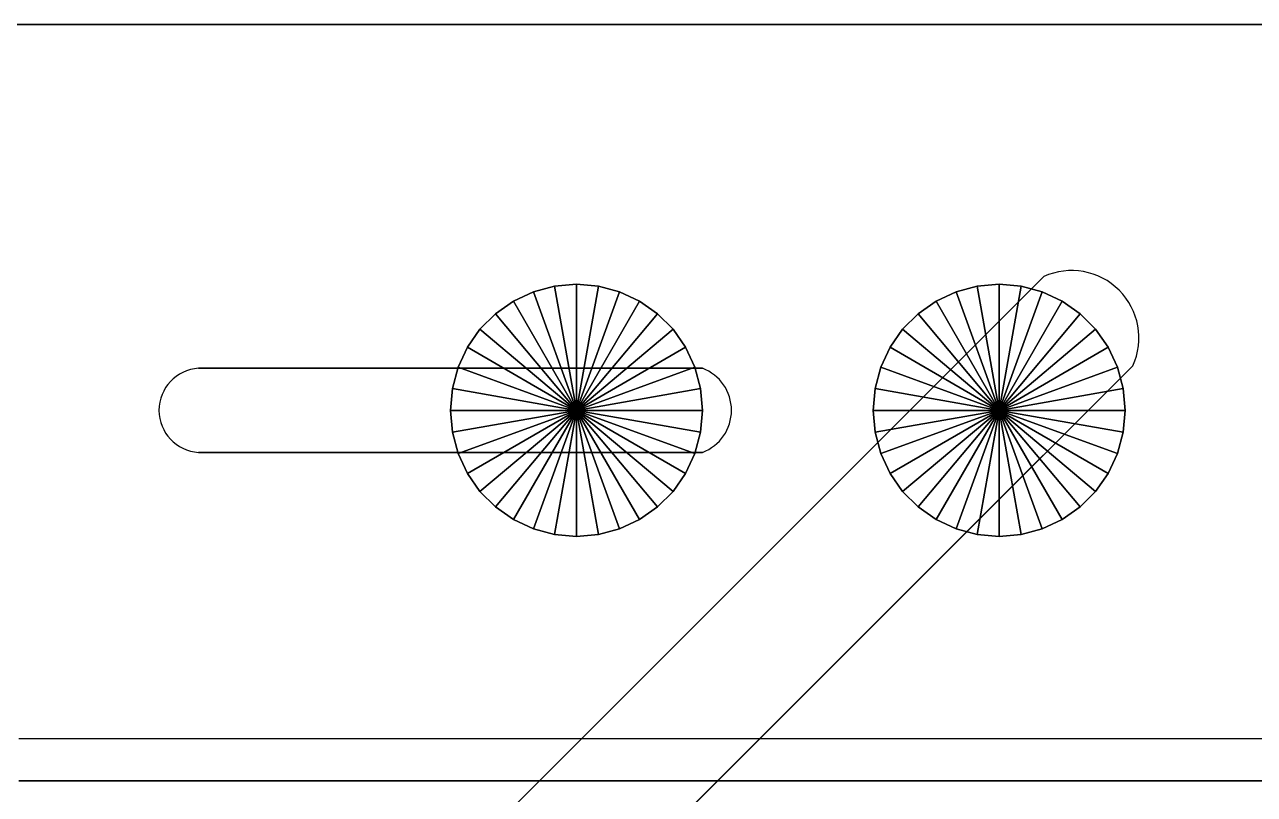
# Model space of a CAD drawing. Header units: inches. Extents: x -7543 to -822, y 102837 to 190349.
# Drawn here: x -829.828271 to -829.824552, y 102836.959104 to 102836.961431 of the extents above; entities that cross this region are included whole.
import ezdxf

# ---------------------------------------------------------------- set-up
doc = ezdxf.new("R2010")
doc.units = ezdxf.units.IN
doc.header["$MEASUREMENT"] = 0
doc.layers.add('TEFRİŞ', color=7, linetype='Continuous', lineweight=25, true_color=0x78462c)

msp = doc.modelspace()

# ---------------------------------------------------------------- linework, layer by layer
at = {"layer": 'TEFRİŞ'}
msp.add_line((-829.8223519212353, 102836.9592717916, -0.004190999999999999), (-829.8282879212353, 102836.9592717916, -0.004190999999999999), dxfattribs=at)
for centre, radius, start, end in [((-829.8251048499584, 102836.9604838629, 0.0005079999999999999), 0.0002033753728859917, 335.4898186755772, 114.5101812948126), ((-829.827737020606, 102836.9602647916, 0.0007620000000000005), 0.0001272455105001902, 93.55976462514752, 266.4402353748525), ((-829.8262689700317, 102836.9602647916, 0.0007620000000000005), 0.0001357854441317281, 290.7234838992994, 69.27651610070058)]:
    msp.add_arc(centre, radius, start, end, dxfattribs=at)
for points in [[(-829.8303199212353, 102836.9614307916, -0.000127000000000001), (-829.8203199212353, 102836.9614307916, -0.000127000000000001), (-829.8203199212353, 102836.9614307916), (-829.8303199212353, 102836.9614307916)], [(-829.8253688212353, 102836.9604892916, 0.000889), (-829.8257280412353, 102836.9601300916, 0.000889), (-829.8257280412353, 102836.9601300916, 0.0005079999999999999), (-829.8251892212353, 102836.9606689116, 0.0005079999999999999)], [(-829.8267322212353, 102836.9606228116), (-829.8267924212353, 102836.9605947516), (-829.8267924212353, 102836.9605947516, 0.0005079999999999999), (-829.8267322212353, 102836.9606228116, 0.0005079999999999999)], [(-829.8266019212352, 102836.9602647916), (-829.8267322212353, 102836.9606228116), (-829.8267924212353, 102836.9605947516), (-829.8266019212352, 102836.9602647916)], [(-829.8266019212352, 102836.9602647916, 0.0005079999999999999), (-829.8267322212353, 102836.9606228116, 0.0005079999999999999), (-829.8267924212353, 102836.9605947516, 0.0005079999999999999), (-829.8266019212352, 102836.9602647916, 0.0005079999999999999)], [(-829.8266680812353, 102836.9606400116), (-829.8267322212353, 102836.9606228116), (-829.8267322212353, 102836.9606228116, 0.0005079999999999999), (-829.8266680812353, 102836.9606400116, 0.0005079999999999999)], [(-829.8266019212352, 102836.9602647916), (-829.8266680812353, 102836.9606400116), (-829.8267322212353, 102836.9606228116), (-829.8266019212352, 102836.9602647916)], [(-829.8266019212352, 102836.9602647916, 0.0005079999999999999), (-829.8266680812353, 102836.9606400116, 0.0005079999999999999), (-829.8267322212353, 102836.9606228116, 0.0005079999999999999), (-829.8266019212352, 102836.9602647916, 0.0005079999999999999)], [(-829.8266019212352, 102836.9606457916), (-829.8266680812353, 102836.9606400116), (-829.8266680812353, 102836.9606400116, 0.0005079999999999999), (-829.8266019212352, 102836.9606457916, 0.0005079999999999999)], [(-829.8266019212352, 102836.9602647916), (-829.8266019212352, 102836.9606457916), (-829.8266680812353, 102836.9606400116), (-829.8266019212352, 102836.9602647916)], [(-829.8266019212352, 102836.9602647916, 0.0005079999999999999), (-829.8266019212352, 102836.9606457916, 0.0005079999999999999), (-829.8266680812353, 102836.9606400116, 0.0005079999999999999), (-829.8266019212352, 102836.9602647916, 0.0005079999999999999)], [(-829.8265357612353, 102836.9606400116), (-829.8266019212352, 102836.9606457916), (-829.8266019212352, 102836.9606457916, 0.0005079999999999999), (-829.8265357612353, 102836.9606400116, 0.0005079999999999999)], [(-829.8266019212352, 102836.9602647916), (-829.8265357612353, 102836.9606400116), (-829.8266019212352, 102836.9606457916), (-829.8266019212352, 102836.9602647916)], [(-829.8266019212352, 102836.9602647916, 0.0005079999999999999), (-829.8265357612353, 102836.9606400116, 0.0005079999999999999), (-829.8266019212352, 102836.9606457916, 0.0005079999999999999), (-829.8266019212352, 102836.9602647916, 0.0005079999999999999)], [(-829.8266019212352, 102836.9602647916), (-829.8264716212352, 102836.9606228116), (-829.8265357612353, 102836.9606400116), (-829.8266019212352, 102836.9602647916)], [(-829.8266019212352, 102836.9602647916, 0.0005079999999999999), (-829.8264716212352, 102836.9606228116, 0.0005079999999999999), (-829.8265357612353, 102836.9606400116, 0.0005079999999999999), (-829.8266019212352, 102836.9602647916, 0.0005079999999999999)], [(-829.8266019212352, 102836.9602647916), (-829.8264114212352, 102836.9605947516), (-829.8264716212352, 102836.9606228116), (-829.8266019212352, 102836.9602647916)], [(-829.8266019212352, 102836.9602647916, 0.0005079999999999999), (-829.8264114212352, 102836.9605947516, 0.0005079999999999999), (-829.8264716212352, 102836.9606228116, 0.0005079999999999999), (-829.8266019212352, 102836.9602647916, 0.0005079999999999999)], [(-829.8264716212352, 102836.9606228116), (-829.8265357612353, 102836.9606400116), (-829.8265357612353, 102836.9606400116, 0.0005079999999999999), (-829.8264716212352, 102836.9606228116, 0.0005079999999999999)], [(-829.8264114212352, 102836.9605947516), (-829.8264716212352, 102836.9606228116), (-829.8264716212352, 102836.9606228116, 0.0005079999999999999), (-829.8264114212352, 102836.9605947516, 0.0005079999999999999)], [(-829.8254542212353, 102836.9606228116), (-829.8255144212353, 102836.9605947516), (-829.8255144212353, 102836.9605947516, 0.0005079999999999999), (-829.8254542212353, 102836.9606228116, 0.0005079999999999999)], [(-829.8253239212353, 102836.9602647916), (-829.8254542212353, 102836.9606228116), (-829.8255144212353, 102836.9605947516), (-829.8253239212353, 102836.9602647916)], [(-829.8253239212353, 102836.9602647916, 0.0005079999999999999), (-829.8254542212353, 102836.9606228116, 0.0005079999999999999), (-829.8255144212353, 102836.9605947516, 0.0005079999999999999), (-829.8253239212353, 102836.9602647916, 0.0005079999999999999)], [(-829.8253900812352, 102836.9606400116), (-829.8254542212353, 102836.9606228116), (-829.8254542212353, 102836.9606228116, 0.0005079999999999999), (-829.8253900812352, 102836.9606400116, 0.0005079999999999999)], [(-829.8253239212353, 102836.9602647916), (-829.8253900812352, 102836.9606400116), (-829.8254542212353, 102836.9606228116), (-829.8253239212353, 102836.9602647916)], [(-829.8253239212353, 102836.9602647916, 0.0005079999999999999), (-829.8253900812352, 102836.9606400116, 0.0005079999999999999), (-829.8254542212353, 102836.9606228116, 0.0005079999999999999), (-829.8253239212353, 102836.9602647916, 0.0005079999999999999)], [(-829.8253239212353, 102836.9606457916), (-829.8253900812352, 102836.9606400116), (-829.8253900812352, 102836.9606400116, 0.0005079999999999999), (-829.8253239212353, 102836.9606457916, 0.0005079999999999999)], [(-829.8253239212353, 102836.9602647916), (-829.8253239212353, 102836.9606457916), (-829.8253900812352, 102836.9606400116), (-829.8253239212353, 102836.9602647916)], [(-829.8253239212353, 102836.9602647916, 0.0005079999999999999), (-829.8253239212353, 102836.9606457916, 0.0005079999999999999), (-829.8253900812352, 102836.9606400116, 0.0005079999999999999), (-829.8253239212353, 102836.9602647916, 0.0005079999999999999)], [(-829.8252577612352, 102836.9606400116), (-829.8253239212353, 102836.9606457916), (-829.8253239212353, 102836.9606457916, 0.0005079999999999999), (-829.8252577612352, 102836.9606400116, 0.0005079999999999999)], [(-829.8253239212353, 102836.9602647916), (-829.8252577612352, 102836.9606400116), (-829.8253239212353, 102836.9606457916), (-829.8253239212353, 102836.9602647916)], [(-829.8253239212353, 102836.9602647916, 0.0005079999999999999), (-829.8252577612352, 102836.9606400116, 0.0005079999999999999), (-829.8253239212353, 102836.9606457916, 0.0005079999999999999), (-829.8253239212353, 102836.9602647916, 0.0005079999999999999)], [(-829.8253239212353, 102836.9602647916), (-829.8251936212353, 102836.9606228116), (-829.8252577612352, 102836.9606400116), (-829.8253239212353, 102836.9602647916)], [(-829.8253239212353, 102836.9602647916, 0.0005079999999999999), (-829.8251936212353, 102836.9606228116, 0.0005079999999999999), (-829.8252577612352, 102836.9606400116, 0.0005079999999999999), (-829.8253239212353, 102836.9602647916, 0.0005079999999999999)], [(-829.8253239212353, 102836.9602647916), (-829.8251334212353, 102836.9605947516), (-829.8251936212353, 102836.9606228116), (-829.8253239212353, 102836.9602647916)], [(-829.8253239212353, 102836.9602647916, 0.0005079999999999999), (-829.8251334212353, 102836.9605947516, 0.0005079999999999999), (-829.8251936212353, 102836.9606228116, 0.0005079999999999999), (-829.8253239212353, 102836.9602647916, 0.0005079999999999999)], [(-829.8251936212353, 102836.9606228116), (-829.8252577612352, 102836.9606400116), (-829.8252577612352, 102836.9606400116, 0.0005079999999999999), (-829.8251936212353, 102836.9606228116, 0.0005079999999999999)], [(-829.8251334212353, 102836.9605947516), (-829.8251936212353, 102836.9606228116), (-829.8251936212353, 102836.9606228116, 0.0005079999999999999), (-829.8251334212353, 102836.9605947516, 0.0005079999999999999)], [(-829.8267924212353, 102836.9605947516), (-829.8268468212352, 102836.9605566516), (-829.8268468212352, 102836.9605566516, 0.0005079999999999999), (-829.8267924212353, 102836.9605947516, 0.0005079999999999999)], [(-829.8266019212352, 102836.9602647916), (-829.8267924212353, 102836.9605947516), (-829.8268468212352, 102836.9605566516), (-829.8266019212352, 102836.9602647916)], [(-829.8266019212352, 102836.9602647916, 0.0005079999999999999), (-829.8267924212353, 102836.9605947516, 0.0005079999999999999), (-829.8268468212352, 102836.9605566516, 0.0005079999999999999), (-829.8266019212352, 102836.9602647916, 0.0005079999999999999)], [(-829.8266019212352, 102836.9602647916), (-829.8263570212353, 102836.9605566516), (-829.8264114212352, 102836.9605947516), (-829.8266019212352, 102836.9602647916)], [(-829.8266019212352, 102836.9602647916, 0.0005079999999999999), (-829.8263570212353, 102836.9605566516, 0.0005079999999999999), (-829.8264114212352, 102836.9605947516, 0.0005079999999999999), (-829.8266019212352, 102836.9602647916, 0.0005079999999999999)], [(-829.8263570212353, 102836.9605566516), (-829.8264114212352, 102836.9605947516), (-829.8264114212352, 102836.9605947516, 0.0005079999999999999), (-829.8263570212353, 102836.9605566516, 0.0005079999999999999)], [(-829.8255144212353, 102836.9605947516), (-829.8255688212353, 102836.9605566516), (-829.8255688212353, 102836.9605566516, 0.0005079999999999999), (-829.8255144212353, 102836.9605947516, 0.0005079999999999999)], [(-829.8253239212353, 102836.9602647916), (-829.8255144212353, 102836.9605947516), (-829.8255688212353, 102836.9605566516), (-829.8253239212353, 102836.9602647916)], [(-829.8253239212353, 102836.9602647916, 0.0005079999999999999), (-829.8255144212353, 102836.9605947516, 0.0005079999999999999), (-829.8255688212353, 102836.9605566516, 0.0005079999999999999), (-829.8253239212353, 102836.9602647916, 0.0005079999999999999)], [(-829.8253239212353, 102836.9602647916), (-829.8250790212353, 102836.9605566516), (-829.8251334212353, 102836.9605947516), (-829.8253239212353, 102836.9602647916)], [(-829.8253239212353, 102836.9602647916, 0.0005079999999999999), (-829.8250790212353, 102836.9605566516, 0.0005079999999999999), (-829.8251334212353, 102836.9605947516, 0.0005079999999999999), (-829.8253239212353, 102836.9602647916, 0.0005079999999999999)], [(-829.8250790212353, 102836.9605566516), (-829.8251334212353, 102836.9605947516), (-829.8251334212353, 102836.9605947516, 0.0005079999999999999), (-829.8250790212353, 102836.9605566516, 0.0005079999999999999)], [(-829.8268468212352, 102836.9605566516), (-829.8268937812353, 102836.9605096916), (-829.8268937812353, 102836.9605096916, 0.0005079999999999999), (-829.8268468212352, 102836.9605566516, 0.0005079999999999999)], [(-829.8266019212352, 102836.9602647916), (-829.8268468212352, 102836.9605566516), (-829.8268937812353, 102836.9605096916), (-829.8266019212352, 102836.9602647916)], [(-829.8266019212352, 102836.9602647916, 0.0005079999999999999), (-829.8268468212352, 102836.9605566516, 0.0005079999999999999), (-829.8268937812353, 102836.9605096916, 0.0005079999999999999), (-829.8266019212352, 102836.9602647916, 0.0005079999999999999)], [(-829.8266019212352, 102836.9602647916), (-829.8263100612353, 102836.9605096916), (-829.8263570212353, 102836.9605566516), (-829.8266019212352, 102836.9602647916)], [(-829.8266019212352, 102836.9602647916, 0.0005079999999999999), (-829.8263100612353, 102836.9605096916, 0.0005079999999999999), (-829.8263570212353, 102836.9605566516, 0.0005079999999999999), (-829.8266019212352, 102836.9602647916, 0.0005079999999999999)], [(-829.8263100612353, 102836.9605096916), (-829.8263570212353, 102836.9605566516), (-829.8263570212353, 102836.9605566516, 0.0005079999999999999), (-829.8263100612353, 102836.9605096916, 0.0005079999999999999)], [(-829.8255688212353, 102836.9605566516), (-829.8256157812352, 102836.9605096916), (-829.8256157812352, 102836.9605096916, 0.0005079999999999999), (-829.8255688212353, 102836.9605566516, 0.0005079999999999999)], [(-829.8253239212353, 102836.9602647916), (-829.8255688212353, 102836.9605566516), (-829.8256157812352, 102836.9605096916), (-829.8253239212353, 102836.9602647916)], [(-829.8253239212353, 102836.9602647916, 0.0005079999999999999), (-829.8255688212353, 102836.9605566516, 0.0005079999999999999), (-829.8256157812352, 102836.9605096916, 0.0005079999999999999), (-829.8253239212353, 102836.9602647916, 0.0005079999999999999)], [(-829.8253239212353, 102836.9602647916), (-829.8250320612353, 102836.9605096916), (-829.8250790212353, 102836.9605566516), (-829.8253239212353, 102836.9602647916)], [(-829.8253239212353, 102836.9602647916, 0.0005079999999999999), (-829.8250320612353, 102836.9605096916, 0.0005079999999999999), (-829.8250790212353, 102836.9605566516, 0.0005079999999999999), (-829.8253239212353, 102836.9602647916, 0.0005079999999999999)], [(-829.8250320612353, 102836.9605096916), (-829.8250790212353, 102836.9605566516), (-829.8250790212353, 102836.9605566516, 0.0005079999999999999), (-829.8250320612353, 102836.9605096916, 0.0005079999999999999)], [(-829.8268937812353, 102836.9605096916), (-829.8269318812353, 102836.9604552916), (-829.8269318812353, 102836.9604552916, 0.0005079999999999999), (-829.8268937812353, 102836.9605096916, 0.0005079999999999999)], [(-829.8266019212352, 102836.9602647916), (-829.8268937812353, 102836.9605096916), (-829.8269318812353, 102836.9604552916), (-829.8266019212352, 102836.9602647916)], [(-829.8266019212352, 102836.9602647916, 0.0005079999999999999), (-829.8268937812353, 102836.9605096916, 0.0005079999999999999), (-829.8269318812353, 102836.9604552916, 0.0005079999999999999), (-829.8266019212352, 102836.9602647916, 0.0005079999999999999)], [(-829.8266019212352, 102836.9602647916), (-829.8262719612353, 102836.9604552916), (-829.8263100612353, 102836.9605096916), (-829.8266019212352, 102836.9602647916)], [(-829.8266019212352, 102836.9602647916, 0.0005079999999999999), (-829.8262719612353, 102836.9604552916, 0.0005079999999999999), (-829.8263100612353, 102836.9605096916, 0.0005079999999999999), (-829.8266019212352, 102836.9602647916, 0.0005079999999999999)], [(-829.8262719612353, 102836.9604552916), (-829.8263100612353, 102836.9605096916), (-829.8263100612353, 102836.9605096916, 0.0005079999999999999), (-829.8262719612353, 102836.9604552916, 0.0005079999999999999)], [(-829.8256157812352, 102836.9605096916), (-829.8256538812352, 102836.9604552916), (-829.8256538812352, 102836.9604552916, 0.0005079999999999999), (-829.8256157812352, 102836.9605096916, 0.0005079999999999999)], [(-829.8253239212353, 102836.9602647916), (-829.8256157812352, 102836.9605096916), (-829.8256538812352, 102836.9604552916), (-829.8253239212353, 102836.9602647916)], [(-829.8253239212353, 102836.9602647916, 0.0005079999999999999), (-829.8256157812352, 102836.9605096916, 0.0005079999999999999), (-829.8256538812352, 102836.9604552916, 0.0005079999999999999), (-829.8253239212353, 102836.9602647916, 0.0005079999999999999)], [(-829.8253239212353, 102836.9602647916), (-829.8249939612352, 102836.9604552916), (-829.8250320612353, 102836.9605096916), (-829.8253239212353, 102836.9602647916)], [(-829.8253239212353, 102836.9602647916, 0.0005079999999999999), (-829.8249939612352, 102836.9604552916, 0.0005079999999999999), (-829.8250320612353, 102836.9605096916, 0.0005079999999999999), (-829.8253239212353, 102836.9602647916, 0.0005079999999999999)], [(-829.8249939612352, 102836.9604552916), (-829.8250320612353, 102836.9605096916), (-829.8250320612353, 102836.9605096916, 0.0005079999999999999), (-829.8249939612352, 102836.9604552916, 0.0005079999999999999)], [(-829.8255484212352, 102836.9603096916, 0.00127), (-829.8253688212353, 102836.9604892916, 0.000889), (-829.8281976012353, 102836.9576605116, 0.000889), (-829.8281976012353, 102836.9576605116, 0.00127)], [(-829.8269318812353, 102836.9604552916), (-829.8269599412353, 102836.9603950916), (-829.8269599412353, 102836.9603950916, 0.0005079999999999999), (-829.8269318812353, 102836.9604552916, 0.0005079999999999999)], [(-829.8266019212352, 102836.9602647916), (-829.8269318812353, 102836.9604552916), (-829.8269599412353, 102836.9603950916), (-829.8266019212352, 102836.9602647916)], [(-829.8266019212352, 102836.9602647916, 0.0005079999999999999), (-829.8269318812353, 102836.9604552916, 0.0005079999999999999), (-829.8269599412353, 102836.9603950916, 0.0005079999999999999), (-829.8266019212352, 102836.9602647916, 0.0005079999999999999)], [(-829.8266019212352, 102836.9602647916), (-829.8262439012353, 102836.9603950916), (-829.8262719612353, 102836.9604552916), (-829.8266019212352, 102836.9602647916)], [(-829.8266019212352, 102836.9602647916, 0.0005079999999999999), (-829.8262439012353, 102836.9603950916, 0.0005079999999999999), (-829.8262719612353, 102836.9604552916, 0.0005079999999999999), (-829.8266019212352, 102836.9602647916, 0.0005079999999999999)], [(-829.8262439012353, 102836.9603950916), (-829.8262719612353, 102836.9604552916), (-829.8262719612353, 102836.9604552916, 0.0005079999999999999), (-829.8262439012353, 102836.9603950916, 0.0005079999999999999)], [(-829.8256538812352, 102836.9604552916), (-829.8256819412353, 102836.9603950916), (-829.8256819412353, 102836.9603950916, 0.0005079999999999999), (-829.8256538812352, 102836.9604552916, 0.0005079999999999999)], [(-829.8253239212353, 102836.9602647916), (-829.8256538812352, 102836.9604552916), (-829.8256819412353, 102836.9603950916), (-829.8253239212353, 102836.9602647916)], [(-829.8253239212353, 102836.9602647916, 0.0005079999999999999), (-829.8256538812352, 102836.9604552916, 0.0005079999999999999), (-829.8256819412353, 102836.9603950916, 0.0005079999999999999), (-829.8253239212353, 102836.9602647916, 0.0005079999999999999)], [(-829.8253239212353, 102836.9602647916), (-829.8249659012353, 102836.9603950916), (-829.8249939612352, 102836.9604552916), (-829.8253239212353, 102836.9602647916)], [(-829.8253239212353, 102836.9602647916, 0.0005079999999999999), (-829.8249659012353, 102836.9603950916, 0.0005079999999999999), (-829.8249939612352, 102836.9604552916, 0.0005079999999999999), (-829.8253239212353, 102836.9602647916, 0.0005079999999999999)], [(-829.8249659012353, 102836.9603950916), (-829.8249939612352, 102836.9604552916), (-829.8249939612352, 102836.9604552916, 0.0005079999999999999), (-829.8249659012353, 102836.9603950916, 0.0005079999999999999)], [(-829.8277449212353, 102836.9603917916, 0.0007620000000000005), (-829.8262209212353, 102836.9603917916, 0.0007620000000000005), (-829.8262209212353, 102836.9603917916, 0.0005079999999999999), (-829.8277449212353, 102836.9603917916, 0.0005079999999999999)], [(-829.8269599412353, 102836.9603950916), (-829.8269771412353, 102836.9603309516), (-829.8269771412353, 102836.9603309516, 0.0005079999999999999), (-829.8269599412353, 102836.9603950916, 0.0005079999999999999)], [(-829.8266019212352, 102836.9602647916), (-829.8269599412353, 102836.9603950916), (-829.8269771412353, 102836.9603309516), (-829.8266019212352, 102836.9602647916)], [(-829.8266019212352, 102836.9602647916, 0.0005079999999999999), (-829.8269599412353, 102836.9603950916, 0.0005079999999999999), (-829.8269771412353, 102836.9603309516, 0.0005079999999999999), (-829.8266019212352, 102836.9602647916, 0.0005079999999999999)], [(-829.8266019212352, 102836.9602647916), (-829.8262267012353, 102836.9603309516), (-829.8262439012353, 102836.9603950916), (-829.8266019212352, 102836.9602647916)], [(-829.8266019212352, 102836.9602647916, 0.0005079999999999999), (-829.8262267012353, 102836.9603309516, 0.0005079999999999999), (-829.8262439012353, 102836.9603950916, 0.0005079999999999999), (-829.8266019212352, 102836.9602647916, 0.0005079999999999999)], [(-829.8262267012353, 102836.9603309516), (-829.8262439012353, 102836.9603950916), (-829.8262439012353, 102836.9603950916, 0.0005079999999999999), (-829.8262267012353, 102836.9603309516, 0.0005079999999999999)], [(-829.8256819412353, 102836.9603950916), (-829.8256991412353, 102836.9603309516), (-829.8256991412353, 102836.9603309516, 0.0005079999999999999), (-829.8256819412353, 102836.9603950916, 0.0005079999999999999)], [(-829.8253239212353, 102836.9602647916), (-829.8256819412353, 102836.9603950916), (-829.8256991412353, 102836.9603309516), (-829.8253239212353, 102836.9602647916)], [(-829.8253239212353, 102836.9602647916, 0.0005079999999999999), (-829.8256819412353, 102836.9603950916, 0.0005079999999999999), (-829.8256991412353, 102836.9603309516, 0.0005079999999999999), (-829.8253239212353, 102836.9602647916, 0.0005079999999999999)], [(-829.8250994212353, 102836.9602198916, 0.000889), (-829.8254586212353, 102836.9598606716, 0.000889), (-829.8254586212353, 102836.9598606716, 0.0005079999999999999), (-829.8249198012353, 102836.9603994916, 0.0005079999999999999)], [(-829.8253239212353, 102836.9602647916), (-829.8249487012353, 102836.9603309516), (-829.8249659012353, 102836.9603950916), (-829.8253239212353, 102836.9602647916)], [(-829.8253239212353, 102836.9602647916, 0.0005079999999999999), (-829.8249487012353, 102836.9603309516, 0.0005079999999999999), (-829.8249659012353, 102836.9603950916, 0.0005079999999999999), (-829.8253239212353, 102836.9602647916, 0.0005079999999999999)], [(-829.8249487012353, 102836.9603309516), (-829.8249659012353, 102836.9603950916), (-829.8249659012353, 102836.9603950916, 0.0005079999999999999), (-829.8249487012353, 102836.9603309516, 0.0005079999999999999)], [(-829.8269771412353, 102836.9603309516), (-829.8269829212353, 102836.9602647916), (-829.8269829212353, 102836.9602647916, 0.0005079999999999999), (-829.8269771412353, 102836.9603309516, 0.0005079999999999999)], [(-829.8266019212352, 102836.9602647916), (-829.8269771412353, 102836.9603309516), (-829.8269829212353, 102836.9602647916), (-829.8266019212352, 102836.9602647916)], [(-829.8266019212352, 102836.9602647916, 0.0005079999999999999), (-829.8269771412353, 102836.9603309516, 0.0005079999999999999), (-829.8269829212353, 102836.9602647916, 0.0005079999999999999), (-829.8266019212352, 102836.9602647916, 0.0005079999999999999)], [(-829.8266019212352, 102836.9602647916), (-829.8262209212353, 102836.9602647916), (-829.8262267012353, 102836.9603309516), (-829.8266019212352, 102836.9602647916)], [(-829.8266019212352, 102836.9602647916, 0.0005079999999999999), (-829.8262209212353, 102836.9602647916, 0.0005079999999999999), (-829.8262267012353, 102836.9603309516, 0.0005079999999999999), (-829.8266019212352, 102836.9602647916, 0.0005079999999999999)], [(-829.8262209212353, 102836.9602647916), (-829.8262267012353, 102836.9603309516), (-829.8262267012353, 102836.9603309516, 0.0005079999999999999), (-829.8262209212353, 102836.9602647916, 0.0005079999999999999)], [(-829.8256991412353, 102836.9603309516), (-829.8257049212352, 102836.9602647916), (-829.8257049212352, 102836.9602647916, 0.0005079999999999999), (-829.8256991412353, 102836.9603309516, 0.0005079999999999999)], [(-829.8253239212353, 102836.9602647916), (-829.8256991412353, 102836.9603309516), (-829.8257049212352, 102836.9602647916), (-829.8253239212353, 102836.9602647916)], [(-829.8253239212353, 102836.9602647916, 0.0005079999999999999), (-829.8256991412353, 102836.9603309516, 0.0005079999999999999), (-829.8257049212352, 102836.9602647916, 0.0005079999999999999), (-829.8253239212353, 102836.9602647916, 0.0005079999999999999)], [(-829.8253239212353, 102836.9602647916), (-829.8249429212353, 102836.9602647916), (-829.8249487012353, 102836.9603309516), (-829.8253239212353, 102836.9602647916)], [(-829.8253239212353, 102836.9602647916, 0.0005079999999999999), (-829.8249429212353, 102836.9602647916, 0.0005079999999999999), (-829.8249487012353, 102836.9603309516, 0.0005079999999999999), (-829.8253239212353, 102836.9602647916, 0.0005079999999999999)], [(-829.8249429212353, 102836.9602647916), (-829.8249487012353, 102836.9603309516), (-829.8249487012353, 102836.9603309516, 0.0005079999999999999), (-829.8249429212353, 102836.9602647916, 0.0005079999999999999)], [(-829.8269829212353, 102836.9602647916), (-829.8269771412353, 102836.9601986316), (-829.8269771412353, 102836.9601986316, 0.0005079999999999999), (-829.8269829212353, 102836.9602647916, 0.0005079999999999999)], [(-829.8266019212352, 102836.9602647916), (-829.8269829212353, 102836.9602647916), (-829.8269771412353, 102836.9601986316), (-829.8266019212352, 102836.9602647916)], [(-829.8266019212352, 102836.9602647916, 0.0005079999999999999), (-829.8269829212353, 102836.9602647916, 0.0005079999999999999), (-829.8269771412353, 102836.9601986316, 0.0005079999999999999), (-829.8266019212352, 102836.9602647916, 0.0005079999999999999)], [(-829.8266019212352, 102836.9602647916), (-829.8269771412353, 102836.9601986316), (-829.8269599412353, 102836.9601344916), (-829.8266019212352, 102836.9602647916)], [(-829.8266019212352, 102836.9602647916, 0.0005079999999999999), (-829.8269771412353, 102836.9601986316, 0.0005079999999999999), (-829.8269599412353, 102836.9601344916, 0.0005079999999999999), (-829.8266019212352, 102836.9602647916, 0.0005079999999999999)], [(-829.8266019212352, 102836.9602647916), (-829.8269599412353, 102836.9601344916), (-829.8269318812353, 102836.9600742916), (-829.8266019212352, 102836.9602647916)], [(-829.8266019212352, 102836.9602647916, 0.0005079999999999999), (-829.8269599412353, 102836.9601344916, 0.0005079999999999999), (-829.8269318812353, 102836.9600742916, 0.0005079999999999999), (-829.8266019212352, 102836.9602647916, 0.0005079999999999999)], [(-829.8266019212352, 102836.9602647916), (-829.8269318812353, 102836.9600742916), (-829.8268937812353, 102836.9600198916), (-829.8266019212352, 102836.9602647916)], [(-829.8266019212352, 102836.9602647916, 0.0005079999999999999), (-829.8269318812353, 102836.9600742916, 0.0005079999999999999), (-829.8268937812353, 102836.9600198916, 0.0005079999999999999), (-829.8266019212352, 102836.9602647916, 0.0005079999999999999)], [(-829.8266019212352, 102836.9602647916), (-829.8268937812353, 102836.9600198916), (-829.8268468212352, 102836.9599729316), (-829.8266019212352, 102836.9602647916)], [(-829.8266019212352, 102836.9602647916, 0.0005079999999999999), (-829.8268937812353, 102836.9600198916, 0.0005079999999999999), (-829.8268468212352, 102836.9599729316, 0.0005079999999999999), (-829.8266019212352, 102836.9602647916, 0.0005079999999999999)], [(-829.8266019212352, 102836.9602647916), (-829.8268468212352, 102836.9599729316), (-829.8267924212353, 102836.9599348316), (-829.8266019212352, 102836.9602647916)], [(-829.8266019212352, 102836.9602647916, 0.0005079999999999999), (-829.8268468212352, 102836.9599729316, 0.0005079999999999999), (-829.8267924212353, 102836.9599348316, 0.0005079999999999999), (-829.8266019212352, 102836.9602647916, 0.0005079999999999999)], [(-829.8266019212352, 102836.9602647916), (-829.8267924212353, 102836.9599348316), (-829.8267322212353, 102836.9599067716), (-829.8266019212352, 102836.9602647916)], [(-829.8266019212352, 102836.9602647916, 0.0005079999999999999), (-829.8267924212353, 102836.9599348316, 0.0005079999999999999), (-829.8267322212353, 102836.9599067716, 0.0005079999999999999), (-829.8266019212352, 102836.9602647916, 0.0005079999999999999)], [(-829.8266019212352, 102836.9602647916), (-829.8267322212353, 102836.9599067716), (-829.8266680812353, 102836.9598895716), (-829.8266019212352, 102836.9602647916)], [(-829.8266019212352, 102836.9602647916, 0.0005079999999999999), (-829.8267322212353, 102836.9599067716, 0.0005079999999999999), (-829.8266680812353, 102836.9598895716, 0.0005079999999999999), (-829.8266019212352, 102836.9602647916, 0.0005079999999999999)], [(-829.8266019212352, 102836.9602647916), (-829.8266680812353, 102836.9598895716), (-829.8266019212352, 102836.9598837916), (-829.8266019212352, 102836.9602647916)], [(-829.8266019212352, 102836.9602647916, 0.0005079999999999999), (-829.8266680812353, 102836.9598895716, 0.0005079999999999999), (-829.8266019212352, 102836.9598837916, 0.0005079999999999999), (-829.8266019212352, 102836.9602647916, 0.0005079999999999999)], [(-829.8266019212352, 102836.9602647916), (-829.8266019212352, 102836.9598837916), (-829.8265357612353, 102836.9598895716), (-829.8266019212352, 102836.9602647916)], [(-829.8266019212352, 102836.9602647916, 0.0005079999999999999), (-829.8266019212352, 102836.9598837916, 0.0005079999999999999), (-829.8265357612353, 102836.9598895716, 0.0005079999999999999), (-829.8266019212352, 102836.9602647916, 0.0005079999999999999)], [(-829.8266019212352, 102836.9602647916), (-829.8265357612353, 102836.9598895716), (-829.8264716212352, 102836.9599067716), (-829.8266019212352, 102836.9602647916)], [(-829.8266019212352, 102836.9602647916, 0.0005079999999999999), (-829.8265357612353, 102836.9598895716, 0.0005079999999999999), (-829.8264716212352, 102836.9599067716, 0.0005079999999999999), (-829.8266019212352, 102836.9602647916, 0.0005079999999999999)], [(-829.8266019212352, 102836.9602647916), (-829.8264716212352, 102836.9599067716), (-829.8264114212352, 102836.9599348316), (-829.8266019212352, 102836.9602647916)], [(-829.8266019212352, 102836.9602647916, 0.0005079999999999999), (-829.8264716212352, 102836.9599067716, 0.0005079999999999999), (-829.8264114212352, 102836.9599348316, 0.0005079999999999999), (-829.8266019212352, 102836.9602647916, 0.0005079999999999999)], [(-829.8266019212352, 102836.9602647916), (-829.8264114212352, 102836.9599348316), (-829.8263570212353, 102836.9599729316), (-829.8266019212352, 102836.9602647916)], [(-829.8266019212352, 102836.9602647916, 0.0005079999999999999), (-829.8264114212352, 102836.9599348316, 0.0005079999999999999), (-829.8263570212353, 102836.9599729316, 0.0005079999999999999), (-829.8266019212352, 102836.9602647916, 0.0005079999999999999)], [(-829.8266019212352, 102836.9602647916), (-829.8263570212353, 102836.9599729316), (-829.8263100612353, 102836.9600198916), (-829.8266019212352, 102836.9602647916)], [(-829.8266019212352, 102836.9602647916, 0.0005079999999999999), (-829.8263570212353, 102836.9599729316, 0.0005079999999999999), (-829.8263100612353, 102836.9600198916, 0.0005079999999999999), (-829.8266019212352, 102836.9602647916, 0.0005079999999999999)], [(-829.8266019212352, 102836.9602647916), (-829.8263100612353, 102836.9600198916), (-829.8262719612353, 102836.9600742916), (-829.8266019212352, 102836.9602647916)], [(-829.8266019212352, 102836.9602647916, 0.0005079999999999999), (-829.8263100612353, 102836.9600198916, 0.0005079999999999999), (-829.8262719612353, 102836.9600742916, 0.0005079999999999999), (-829.8266019212352, 102836.9602647916, 0.0005079999999999999)], [(-829.8266019212352, 102836.9602647916), (-829.8262719612353, 102836.9600742916), (-829.8262439012353, 102836.9601344916), (-829.8266019212352, 102836.9602647916)], [(-829.8266019212352, 102836.9602647916, 0.0005079999999999999), (-829.8262719612353, 102836.9600742916, 0.0005079999999999999), (-829.8262439012353, 102836.9601344916, 0.0005079999999999999), (-829.8266019212352, 102836.9602647916, 0.0005079999999999999)], [(-829.8266019212352, 102836.9602647916), (-829.8262439012353, 102836.9601344916), (-829.8262267012353, 102836.9601986316), (-829.8266019212352, 102836.9602647916)], [(-829.8266019212352, 102836.9602647916, 0.0005079999999999999), (-829.8262439012353, 102836.9601344916, 0.0005079999999999999), (-829.8262267012353, 102836.9601986316, 0.0005079999999999999), (-829.8266019212352, 102836.9602647916, 0.0005079999999999999)], [(-829.8266019212352, 102836.9602647916), (-829.8262267012353, 102836.9601986316), (-829.8262209212353, 102836.9602647916), (-829.8266019212352, 102836.9602647916)], [(-829.8262267012353, 102836.9601986316), (-829.8262209212353, 102836.9602647916), (-829.8262209212353, 102836.9602647916, 0.0005079999999999999), (-829.8262267012353, 102836.9601986316, 0.0005079999999999999)], [(-829.8262267012353, 102836.9601986316), (-829.8262209212353, 102836.9602647916), (-829.8262209212353, 102836.9602647916, 0.0005079999999999999), (-829.8262267012353, 102836.9601986316, 0.0005079999999999999)], [(-829.8257049212352, 102836.9602647916), (-829.8256991412353, 102836.9601986316), (-829.8256991412353, 102836.9601986316, 0.0005079999999999999), (-829.8257049212352, 102836.9602647916, 0.0005079999999999999)], [(-829.8253239212353, 102836.9602647916), (-829.8257049212352, 102836.9602647916), (-829.8256991412353, 102836.9601986316), (-829.8253239212353, 102836.9602647916)], [(-829.8253239212353, 102836.9602647916, 0.0005079999999999999), (-829.8257049212352, 102836.9602647916, 0.0005079999999999999), (-829.8256991412353, 102836.9601986316, 0.0005079999999999999), (-829.8253239212353, 102836.9602647916, 0.0005079999999999999)], [(-829.8253239212353, 102836.9602647916), (-829.8256991412353, 102836.9601986316), (-829.8256819412353, 102836.9601344916), (-829.8253239212353, 102836.9602647916)], [(-829.8253239212353, 102836.9602647916, 0.0005079999999999999), (-829.8256991412353, 102836.9601986316, 0.0005079999999999999), (-829.8256819412353, 102836.9601344916, 0.0005079999999999999), (-829.8253239212353, 102836.9602647916, 0.0005079999999999999)], [(-829.8253239212353, 102836.9602647916), (-829.8256819412353, 102836.9601344916), (-829.8256538812352, 102836.9600742916), (-829.8253239212353, 102836.9602647916)], [(-829.8253239212353, 102836.9602647916, 0.0005079999999999999), (-829.8256819412353, 102836.9601344916, 0.0005079999999999999), (-829.8256538812352, 102836.9600742916, 0.0005079999999999999), (-829.8253239212353, 102836.9602647916, 0.0005079999999999999)], [(-829.8253239212353, 102836.9602647916), (-829.8256538812352, 102836.9600742916), (-829.8256157812352, 102836.9600198916), (-829.8253239212353, 102836.9602647916)], [(-829.8253239212353, 102836.9602647916, 0.0005079999999999999), (-829.8256538812352, 102836.9600742916, 0.0005079999999999999), (-829.8256157812352, 102836.9600198916, 0.0005079999999999999), (-829.8253239212353, 102836.9602647916, 0.0005079999999999999)], [(-829.8253239212353, 102836.9602647916), (-829.8256157812352, 102836.9600198916), (-829.8255688212353, 102836.9599729316), (-829.8253239212353, 102836.9602647916)], [(-829.8253239212353, 102836.9602647916, 0.0005079999999999999), (-829.8256157812352, 102836.9600198916, 0.0005079999999999999), (-829.8255688212353, 102836.9599729316, 0.0005079999999999999), (-829.8253239212353, 102836.9602647916, 0.0005079999999999999)], [(-829.8253239212353, 102836.9602647916), (-829.8255688212353, 102836.9599729316), (-829.8255144212353, 102836.9599348316), (-829.8253239212353, 102836.9602647916)], [(-829.8253239212353, 102836.9602647916, 0.0005079999999999999), (-829.8255688212353, 102836.9599729316, 0.0005079999999999999), (-829.8255144212353, 102836.9599348316, 0.0005079999999999999), (-829.8253239212353, 102836.9602647916, 0.0005079999999999999)], [(-829.8253239212353, 102836.9602647916), (-829.8255144212353, 102836.9599348316), (-829.8254542212353, 102836.9599067716), (-829.8253239212353, 102836.9602647916)], [(-829.8253239212353, 102836.9602647916, 0.0005079999999999999), (-829.8255144212353, 102836.9599348316, 0.0005079999999999999), (-829.8254542212353, 102836.9599067716, 0.0005079999999999999), (-829.8253239212353, 102836.9602647916, 0.0005079999999999999)], [(-829.8253239212353, 102836.9602647916), (-829.8254542212353, 102836.9599067716), (-829.8253900812352, 102836.9598895716), (-829.8253239212353, 102836.9602647916)], [(-829.8253239212353, 102836.9602647916, 0.0005079999999999999), (-829.8254542212353, 102836.9599067716, 0.0005079999999999999), (-829.8253900812352, 102836.9598895716, 0.0005079999999999999), (-829.8253239212353, 102836.9602647916, 0.0005079999999999999)], [(-829.8253239212353, 102836.9602647916), (-829.8253900812352, 102836.9598895716), (-829.8253239212353, 102836.9598837916), (-829.8253239212353, 102836.9602647916)], [(-829.8253239212353, 102836.9602647916, 0.0005079999999999999), (-829.8253900812352, 102836.9598895716, 0.0005079999999999999), (-829.8253239212353, 102836.9598837916, 0.0005079999999999999), (-829.8253239212353, 102836.9602647916, 0.0005079999999999999)], [(-829.8253239212353, 102836.9602647916), (-829.8253239212353, 102836.9598837916), (-829.8252577612352, 102836.9598895716), (-829.8253239212353, 102836.9602647916)], [(-829.8253239212353, 102836.9602647916, 0.0005079999999999999), (-829.8253239212353, 102836.9598837916, 0.0005079999999999999), (-829.8252577612352, 102836.9598895716, 0.0005079999999999999), (-829.8253239212353, 102836.9602647916, 0.0005079999999999999)], [(-829.8253239212353, 102836.9602647916), (-829.8252577612352, 102836.9598895716), (-829.8251936212353, 102836.9599067716), (-829.8253239212353, 102836.9602647916)], [(-829.8253239212353, 102836.9602647916, 0.0005079999999999999), (-829.8252577612352, 102836.9598895716, 0.0005079999999999999), (-829.8251936212353, 102836.9599067716, 0.0005079999999999999), (-829.8253239212353, 102836.9602647916, 0.0005079999999999999)], [(-829.8253239212353, 102836.9602647916), (-829.8251936212353, 102836.9599067716), (-829.8251334212353, 102836.9599348316), (-829.8253239212353, 102836.9602647916)], [(-829.8253239212353, 102836.9602647916, 0.0005079999999999999), (-829.8251936212353, 102836.9599067716, 0.0005079999999999999), (-829.8251334212353, 102836.9599348316, 0.0005079999999999999), (-829.8253239212353, 102836.9602647916, 0.0005079999999999999)], [(-829.8253239212353, 102836.9602647916), (-829.8251334212353, 102836.9599348316), (-829.8250790212353, 102836.9599729316), (-829.8253239212353, 102836.9602647916)], [(-829.8253239212353, 102836.9602647916, 0.0005079999999999999), (-829.8251334212353, 102836.9599348316, 0.0005079999999999999), (-829.8250790212353, 102836.9599729316, 0.0005079999999999999), (-829.8253239212353, 102836.9602647916, 0.0005079999999999999)], [(-829.8253239212353, 102836.9602647916), (-829.8250790212353, 102836.9599729316), (-829.8250320612353, 102836.9600198916), (-829.8253239212353, 102836.9602647916)], [(-829.8253239212353, 102836.9602647916, 0.0005079999999999999), (-829.8250790212353, 102836.9599729316, 0.0005079999999999999), (-829.8250320612353, 102836.9600198916, 0.0005079999999999999), (-829.8253239212353, 102836.9602647916, 0.0005079999999999999)], [(-829.8253239212353, 102836.9602647916), (-829.8250320612353, 102836.9600198916), (-829.8249939612352, 102836.9600742916), (-829.8253239212353, 102836.9602647916)], [(-829.8253239212353, 102836.9602647916, 0.0005079999999999999), (-829.8250320612353, 102836.9600198916, 0.0005079999999999999), (-829.8249939612352, 102836.9600742916, 0.0005079999999999999), (-829.8253239212353, 102836.9602647916, 0.0005079999999999999)], [(-829.8253239212353, 102836.9602647916), (-829.8249939612352, 102836.9600742916), (-829.8249659012353, 102836.9601344916), (-829.8253239212353, 102836.9602647916)], [(-829.8253239212353, 102836.9602647916, 0.0005079999999999999), (-829.8249939612352, 102836.9600742916, 0.0005079999999999999), (-829.8249659012353, 102836.9601344916, 0.0005079999999999999), (-829.8253239212353, 102836.9602647916, 0.0005079999999999999)], [(-829.8253239212353, 102836.9602647916), (-829.8249659012353, 102836.9601344916), (-829.8249487012353, 102836.9601986316), (-829.8253239212353, 102836.9602647916)], [(-829.8253239212353, 102836.9602647916, 0.0005079999999999999), (-829.8249659012353, 102836.9601344916, 0.0005079999999999999), (-829.8249487012353, 102836.9601986316, 0.0005079999999999999), (-829.8253239212353, 102836.9602647916, 0.0005079999999999999)], [(-829.8253239212353, 102836.9602647916), (-829.8249487012353, 102836.9601986316), (-829.8249429212353, 102836.9602647916), (-829.8253239212353, 102836.9602647916)], [(-829.8249487012353, 102836.9601986316), (-829.8249429212353, 102836.9602647916), (-829.8249429212353, 102836.9602647916, 0.0005079999999999999), (-829.8249487012353, 102836.9601986316, 0.0005079999999999999)], [(-829.8249487012353, 102836.9601986316), (-829.8249429212353, 102836.9602647916), (-829.8249429212353, 102836.9602647916, 0.0005079999999999999), (-829.8249487012353, 102836.9601986316, 0.0005079999999999999)], [(-829.8252790212352, 102836.9600402916, 0.00127), (-829.8250994212353, 102836.9602198916, 0.000889), (-829.8279282012353, 102836.9573911116, 0.000889), (-829.8279282012353, 102836.9573911116, 0.00127)], [(-829.8269771412353, 102836.9601986316), (-829.8269599412353, 102836.9601344916), (-829.8269599412353, 102836.9601344916, 0.0005079999999999999), (-829.8269771412353, 102836.9601986316, 0.0005079999999999999)], [(-829.8262439012353, 102836.9601344916), (-829.8262267012353, 102836.9601986316), (-829.8262267012353, 102836.9601986316, 0.0005079999999999999), (-829.8262439012353, 102836.9601344916, 0.0005079999999999999)], [(-829.8256991412353, 102836.9601986316), (-829.8256819412353, 102836.9601344916), (-829.8256819412353, 102836.9601344916, 0.0005079999999999999), (-829.8256991412353, 102836.9601986316, 0.0005079999999999999)], [(-829.8249659012353, 102836.9601344916), (-829.8249487012353, 102836.9601986316), (-829.8249487012353, 102836.9601986316, 0.0005079999999999999), (-829.8249659012353, 102836.9601344916, 0.0005079999999999999)], [(-829.8277449212353, 102836.9601377916, 0.0007620000000000005), (-829.8262209212353, 102836.9601377916, 0.0007620000000000005), (-829.8262209212353, 102836.9601377916, 0.0005079999999999999), (-829.8277449212353, 102836.9601377916, 0.0005079999999999999)], [(-829.8269599412353, 102836.9601344916), (-829.8269318812353, 102836.9600742916), (-829.8269318812353, 102836.9600742916, 0.0005079999999999999), (-829.8269599412353, 102836.9601344916, 0.0005079999999999999)], [(-829.8262719612353, 102836.9600742916), (-829.8262439012353, 102836.9601344916), (-829.8262439012353, 102836.9601344916, 0.0005079999999999999), (-829.8262719612353, 102836.9600742916, 0.0005079999999999999)], [(-829.8256819412353, 102836.9601344916), (-829.8256538812352, 102836.9600742916), (-829.8256538812352, 102836.9600742916, 0.0005079999999999999), (-829.8256819412353, 102836.9601344916, 0.0005079999999999999)], [(-829.8249939612352, 102836.9600742916), (-829.8249659012353, 102836.9601344916), (-829.8249659012353, 102836.9601344916, 0.0005079999999999999), (-829.8249939612352, 102836.9600742916, 0.0005079999999999999)], [(-829.8269318812353, 102836.9600742916), (-829.8268937812353, 102836.9600198916), (-829.8268937812353, 102836.9600198916, 0.0005079999999999999), (-829.8269318812353, 102836.9600742916, 0.0005079999999999999)], [(-829.8263100612353, 102836.9600198916), (-829.8262719612353, 102836.9600742916), (-829.8262719612353, 102836.9600742916, 0.0005079999999999999), (-829.8263100612353, 102836.9600198916, 0.0005079999999999999)], [(-829.8256538812352, 102836.9600742916), (-829.8256157812352, 102836.9600198916), (-829.8256157812352, 102836.9600198916, 0.0005079999999999999), (-829.8256538812352, 102836.9600742916, 0.0005079999999999999)], [(-829.8250320612353, 102836.9600198916), (-829.8249939612352, 102836.9600742916), (-829.8249939612352, 102836.9600742916, 0.0005079999999999999), (-829.8250320612353, 102836.9600198916, 0.0005079999999999999)], [(-829.8268937812353, 102836.9600198916), (-829.8268468212352, 102836.9599729316), (-829.8268468212352, 102836.9599729316, 0.0005079999999999999), (-829.8268937812353, 102836.9600198916, 0.0005079999999999999)], [(-829.8263570212353, 102836.9599729316), (-829.8263100612353, 102836.9600198916), (-829.8263100612353, 102836.9600198916, 0.0005079999999999999), (-829.8263570212353, 102836.9599729316, 0.0005079999999999999)], [(-829.8256157812352, 102836.9600198916), (-829.8255688212353, 102836.9599729316), (-829.8255688212353, 102836.9599729316, 0.0005079999999999999), (-829.8256157812352, 102836.9600198916, 0.0005079999999999999)], [(-829.8250790212353, 102836.9599729316), (-829.8250320612353, 102836.9600198916), (-829.8250320612353, 102836.9600198916, 0.0005079999999999999), (-829.8250790212353, 102836.9599729316, 0.0005079999999999999)], [(-829.8268468212352, 102836.9599729316), (-829.8267924212353, 102836.9599348316), (-829.8267924212353, 102836.9599348316, 0.0005079999999999999), (-829.8268468212352, 102836.9599729316, 0.0005079999999999999)], [(-829.8264114212352, 102836.9599348316), (-829.8263570212353, 102836.9599729316), (-829.8263570212353, 102836.9599729316, 0.0005079999999999999), (-829.8264114212352, 102836.9599348316, 0.0005079999999999999)], [(-829.8255688212353, 102836.9599729316), (-829.8255144212353, 102836.9599348316), (-829.8255144212353, 102836.9599348316, 0.0005079999999999999), (-829.8255688212353, 102836.9599729316, 0.0005079999999999999)], [(-829.8251334212353, 102836.9599348316), (-829.8250790212353, 102836.9599729316), (-829.8250790212353, 102836.9599729316, 0.0005079999999999999), (-829.8251334212353, 102836.9599348316, 0.0005079999999999999)], [(-829.8267924212353, 102836.9599348316), (-829.8267322212353, 102836.9599067716), (-829.8267322212353, 102836.9599067716, 0.0005079999999999999), (-829.8267924212353, 102836.9599348316, 0.0005079999999999999)], [(-829.8267322212353, 102836.9599067716), (-829.8266680812353, 102836.9598895716), (-829.8266680812353, 102836.9598895716, 0.0005079999999999999), (-829.8267322212353, 102836.9599067716, 0.0005079999999999999)], [(-829.8265357612353, 102836.9598895716), (-829.8264716212352, 102836.9599067716), (-829.8264716212352, 102836.9599067716, 0.0005079999999999999), (-829.8265357612353, 102836.9598895716, 0.0005079999999999999)], [(-829.8264716212352, 102836.9599067716), (-829.8264114212352, 102836.9599348316), (-829.8264114212352, 102836.9599348316, 0.0005079999999999999), (-829.8264716212352, 102836.9599067716, 0.0005079999999999999)], [(-829.8255144212353, 102836.9599348316), (-829.8254542212353, 102836.9599067716), (-829.8254542212353, 102836.9599067716, 0.0005079999999999999), (-829.8255144212353, 102836.9599348316, 0.0005079999999999999)], [(-829.8254542212353, 102836.9599067716), (-829.8253900812352, 102836.9598895716), (-829.8253900812352, 102836.9598895716, 0.0005079999999999999), (-829.8254542212353, 102836.9599067716, 0.0005079999999999999)], [(-829.8252577612352, 102836.9598895716), (-829.8251936212353, 102836.9599067716), (-829.8251936212353, 102836.9599067716, 0.0005079999999999999), (-829.8252577612352, 102836.9598895716, 0.0005079999999999999)], [(-829.8251936212353, 102836.9599067716), (-829.8251334212353, 102836.9599348316), (-829.8251334212353, 102836.9599348316, 0.0005079999999999999), (-829.8251936212353, 102836.9599067716, 0.0005079999999999999)], [(-829.8266680812353, 102836.9598895716), (-829.8266019212352, 102836.9598837916), (-829.8266019212352, 102836.9598837916, 0.0005079999999999999), (-829.8266680812353, 102836.9598895716, 0.0005079999999999999)], [(-829.8266019212352, 102836.9598837916), (-829.8265357612353, 102836.9598895716), (-829.8265357612353, 102836.9598895716, 0.0005079999999999999), (-829.8266019212352, 102836.9598837916, 0.0005079999999999999)], [(-829.8253900812352, 102836.9598895716), (-829.8253239212353, 102836.9598837916), (-829.8253239212353, 102836.9598837916, 0.0005079999999999999), (-829.8253900812352, 102836.9598895716, 0.0005079999999999999)], [(-829.8253239212353, 102836.9598837916), (-829.8252577612352, 102836.9598895716), (-829.8252577612352, 102836.9598895716, 0.0005079999999999999), (-829.8253239212353, 102836.9598837916, 0.0005079999999999999)], [(-829.8282879212353, 102836.9591447916, -0.004190999999999999), (-829.8223519212353, 102836.9591447916, -0.004190999999999999), (-829.8223519212353, 102836.9591447916, -0.000127000000000001), (-829.8282879212353, 102836.9591447916, -0.000127000000000001)]]:
    msp.add_3dface(points, dxfattribs=at)
for points, invisible_edges in [([(-829.8282879212353, 102836.9592717916), (-829.8282879212353, 102836.9614307916), (-829.8223519212353, 102836.9614307916), (-829.8223519212353, 102836.9592717916)], 13), ([(-829.8282879212353, 102836.9591447916, -0.000127000000000001), (-829.8223519212353, 102836.9591447916, -0.000127000000000001), (-829.8223519212353, 102836.9592717916), (-829.8282879212353, 102836.9592717916)], 10)]:
    msp.add_3dface(points, dxfattribs=dict(at, invisible_edges=invisible_edges))

doc.saveas('drawing.dxf')
